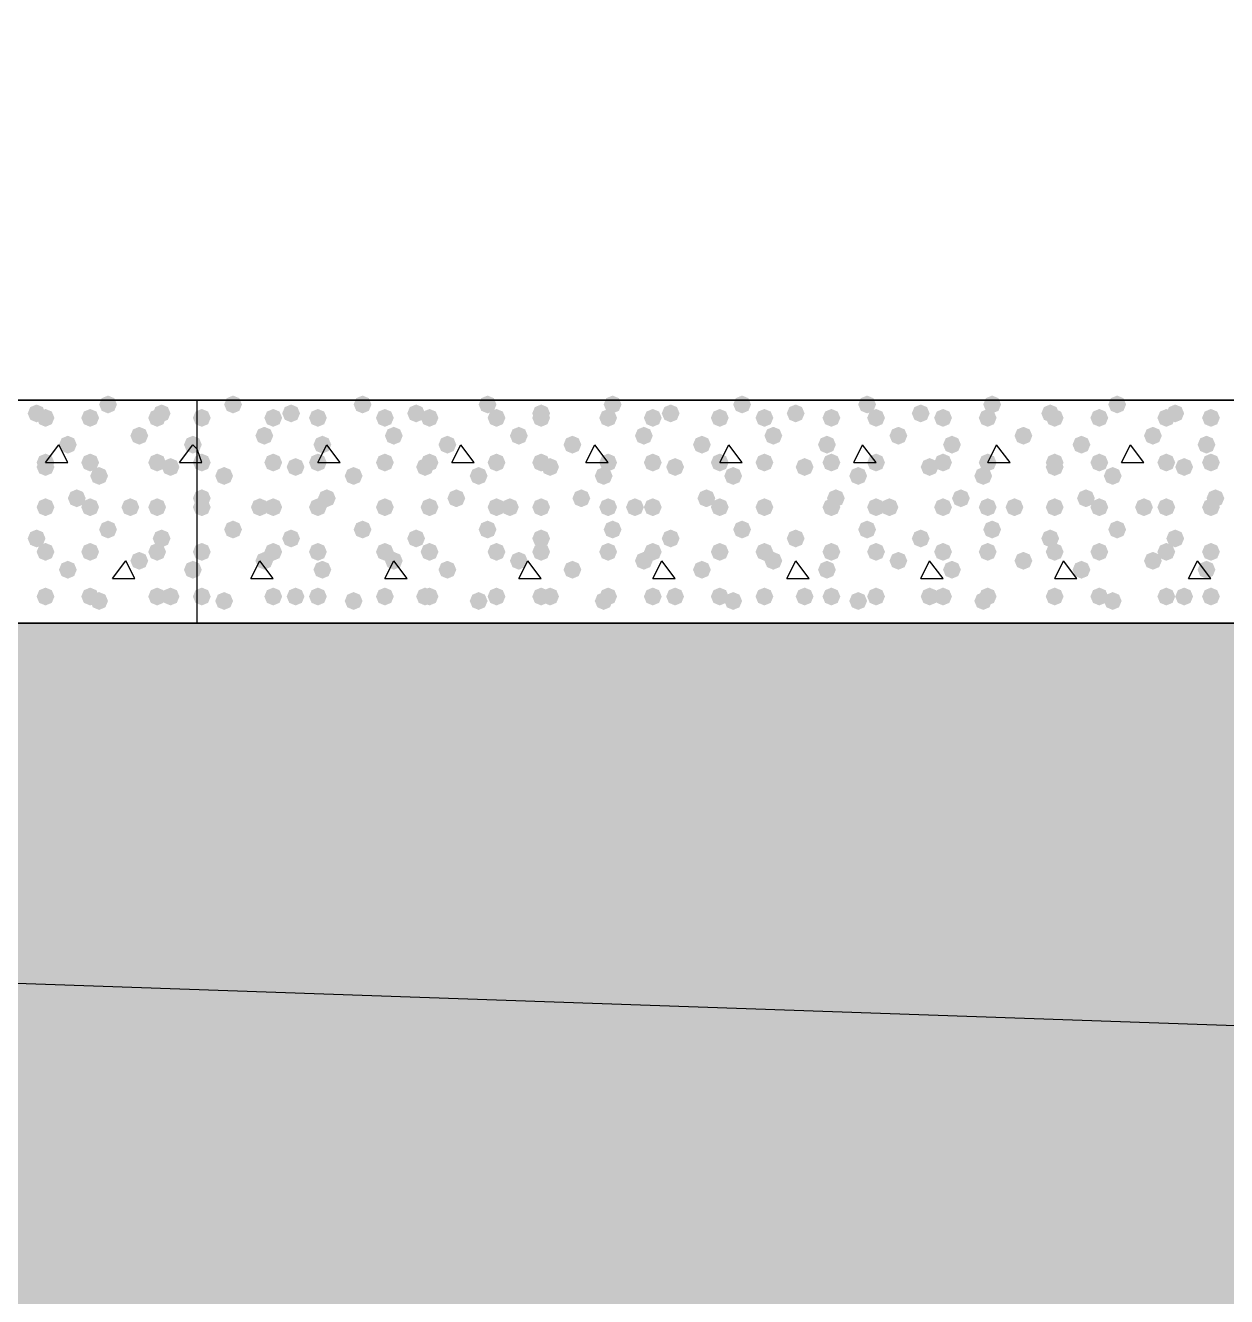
# Model space of a CAD drawing. Header units: millimetres. Extents: x 0 to 420, y 0 to 297.
# Drawn here: x 131.72 to 143.11, y 155.88 to 167.93 of the extents above; entities that cross this region are included whole.
import ezdxf

# ---------------------------------------------------------------- set-up
doc = ezdxf.new("R2010")
doc.units = ezdxf.units.MM
doc.layers.get('0').update_dxf_attribs({"linetype": 'CONTINUOUS'})

msp = doc.modelspace()

# ---------------------------------------------------------------- hatches: boundary and pattern name
at = {"true_color": 0x000007}
for points in [[(132.588, 164.338), (132.563129, 164.278204), (132.503333, 164.253333), (132.443537, 164.278204), (132.418667, 164.338), (132.443537, 164.397796), (132.503333, 164.422667), (132.563129, 164.397796)], [(131.910667, 164.253333), (131.885796, 164.193537), (131.826, 164.168667), (131.766204, 164.193537), (131.741333, 164.253333), (131.766204, 164.313129), (131.826, 164.338), (131.885796, 164.313129)], [(131.995333, 164.211), (131.970463, 164.151204), (131.910667, 164.126333), (131.850871, 164.151204), (131.826, 164.211), (131.850871, 164.270796), (131.910667, 164.295667), (131.970462, 164.270796)], [(132.418667, 164.211), (132.393796, 164.151204), (132.334, 164.126333), (132.274204, 164.151204), (132.249333, 164.211), (132.274204, 164.270796), (132.334, 164.295667), (132.393796, 164.270796)], [(133.053667, 164.211), (133.028796, 164.151204), (132.969, 164.126333), (132.909204, 164.151204), (132.884333, 164.211), (132.909204, 164.270796), (132.969, 164.295667), (133.028796, 164.270796)], [(133.096, 164.253333), (133.071129, 164.193537), (133.011333, 164.168667), (132.951538, 164.193537), (132.926667, 164.253333), (132.951537, 164.313129), (133.011333, 164.338), (133.071129, 164.313129)], [(132.884333, 164.041667), (132.859463, 163.981871), (132.799667, 163.957), (132.739871, 163.981871), (132.715, 164.041667), (132.739871, 164.101462), (132.799667, 164.126333), (132.859462, 164.101463)], [(132.207, 163.957), (132.182129, 163.897204), (132.122333, 163.872333), (132.062538, 163.897204), (132.037667, 163.957), (132.062537, 164.016796), (132.122333, 164.041667), (132.182129, 164.016796)], [(133.392333, 163.957), (133.367462, 163.897204), (133.307667, 163.872333), (133.247871, 163.897204), (133.223, 163.957), (133.247871, 164.016796), (133.307667, 164.041667), (133.367462, 164.016796)], [(131.995333, 163.787667), (131.970463, 163.727871), (131.910667, 163.703), (131.850871, 163.727871), (131.826, 163.787667), (131.850871, 163.847462), (131.910667, 163.872333), (131.970462, 163.847463)], [(132.418667, 163.787667), (132.393796, 163.727871), (132.334, 163.703), (132.274204, 163.727871), (132.249333, 163.787667), (132.274204, 163.847462), (132.334, 163.872333), (132.393796, 163.847463)], [(133.053667, 163.787667), (133.028796, 163.727871), (132.969, 163.703), (132.909204, 163.727871), (132.884333, 163.787667), (132.909204, 163.847462), (132.969, 163.872333), (133.028796, 163.847463)], [(131.995333, 163.745333), (131.970463, 163.685537), (131.910667, 163.660667), (131.850871, 163.685537), (131.826, 163.745333), (131.850871, 163.805129), (131.910667, 163.83), (131.970462, 163.805129)], [(133.180667, 163.745333), (133.155796, 163.685537), (133.096, 163.660667), (133.036204, 163.685537), (133.011333, 163.745333), (133.036204, 163.805129), (133.096, 163.83), (133.155796, 163.805129)], [(132.503333, 163.660667), (132.478463, 163.600871), (132.418667, 163.576), (132.358871, 163.600871), (132.334, 163.660667), (132.358871, 163.720462), (132.418667, 163.745333), (132.478462, 163.720463)], [(132.291667, 163.449), (132.266796, 163.389204), (132.207, 163.364333), (132.147204, 163.389204), (132.122333, 163.449), (132.147204, 163.508796), (132.207, 163.533667), (132.266796, 163.508796)], [(131.995333, 163.364333), (131.970463, 163.304537), (131.910667, 163.279667), (131.850871, 163.304537), (131.826, 163.364333), (131.850871, 163.424129), (131.910667, 163.449), (131.970462, 163.424129)], [(132.418667, 163.364333), (132.393796, 163.304537), (132.334, 163.279667), (132.274204, 163.304537), (132.249333, 163.364333), (132.274204, 163.424129), (132.334, 163.449), (132.393796, 163.424129)], [(132.799667, 163.364333), (132.774796, 163.304537), (132.715, 163.279667), (132.655204, 163.304537), (132.630333, 163.364333), (132.655204, 163.424129), (132.715, 163.449), (132.774796, 163.424129)], [(133.053667, 163.364333), (133.028796, 163.304537), (132.969, 163.279667), (132.909204, 163.304537), (132.884333, 163.364333), (132.909204, 163.424129), (132.969, 163.449), (133.028796, 163.424129)], [(131.910667, 163.068), (131.885796, 163.008204), (131.826, 162.983333), (131.766204, 163.008204), (131.741333, 163.068), (131.766204, 163.127796), (131.826, 163.152667), (131.885796, 163.127796)], [(132.588, 163.152667), (132.563129, 163.092871), (132.503333, 163.068), (132.443537, 163.092871), (132.418667, 163.152667), (132.443537, 163.212462), (132.503333, 163.237333), (132.563129, 163.212463)], [(133.096, 163.068), (133.071129, 163.008204), (133.011333, 162.983333), (132.951538, 163.008204), (132.926667, 163.068), (132.951537, 163.127796), (133.011333, 163.152667), (133.071129, 163.127796)], [(131.995333, 162.941), (131.970463, 162.881204), (131.910667, 162.856333), (131.850871, 162.881204), (131.826, 162.941), (131.850871, 163.000796), (131.910667, 163.025667), (131.970462, 163.000796)], [(132.418667, 162.941), (132.393796, 162.881204), (132.334, 162.856333), (132.274204, 162.881204), (132.249333, 162.941), (132.274204, 163.000796), (132.334, 163.025667), (132.393796, 163.000796)], [(133.053667, 162.941), (133.028796, 162.881204), (132.969, 162.856333), (132.909204, 162.881204), (132.884333, 162.941), (132.909204, 163.000796), (132.969, 163.025667), (133.028796, 163.000796)], [(132.884333, 162.856333), (132.859463, 162.796537), (132.799667, 162.771667), (132.739871, 162.796537), (132.715, 162.856333), (132.739871, 162.916129), (132.799667, 162.941), (132.859462, 162.916129)], [(132.207, 162.771667), (132.182129, 162.711871), (132.122333, 162.687), (132.062538, 162.711871), (132.037667, 162.771667), (132.062537, 162.831462), (132.122333, 162.856333), (132.182129, 162.831463)], [(133.392333, 162.771667), (133.367462, 162.711871), (133.307667, 162.687), (133.247871, 162.711871), (133.223, 162.771667), (133.247871, 162.831462), (133.307667, 162.856333), (133.367462, 162.831463)], [(131.995333, 162.517667), (131.970463, 162.457871), (131.910667, 162.433), (131.850871, 162.457871), (131.826, 162.517667), (131.850871, 162.577462), (131.910667, 162.602333), (131.970462, 162.577463)], [(131.995333, 162.517667), (131.970463, 162.457871), (131.910667, 162.433), (131.850871, 162.457871), (131.826, 162.517667), (131.850871, 162.577462), (131.910667, 162.602333), (131.970462, 162.577463)], [(132.418667, 162.517667), (132.393796, 162.457871), (132.334, 162.433), (132.274204, 162.457871), (132.249333, 162.517667), (132.274204, 162.577462), (132.334, 162.602333), (132.393796, 162.577463)], [(132.503333, 162.475333), (132.478463, 162.415537), (132.418667, 162.390667), (132.358871, 162.415537), (132.334, 162.475333), (132.358871, 162.535129), (132.418667, 162.56), (132.478462, 162.535129)], [(133.053667, 162.517667), (133.028796, 162.457871), (132.969, 162.433), (132.909204, 162.457871), (132.884333, 162.517667), (132.909204, 162.577462), (132.969, 162.602333), (133.028796, 162.577463)], [(133.180667, 162.517667), (133.155796, 162.457871), (133.096, 162.433), (133.036204, 162.457871), (133.011333, 162.517667), (133.036204, 162.577462), (133.096, 162.602333), (133.155796, 162.577463)]]:
    msp.add_hatch(color=0, dxfattribs=at).paths.add_polyline_path(points, flags=0)
at = {"true_color": 0x000008}
for points in [[(133.773333, 164.338), (133.748463, 164.278204), (133.688667, 164.253333), (133.628871, 164.278204), (133.604, 164.338), (133.628871, 164.397796), (133.688667, 164.422667), (133.748462, 164.397796)], [(135.001, 164.338), (134.976129, 164.278204), (134.916333, 164.253333), (134.856538, 164.278204), (134.831667, 164.338), (134.856537, 164.397796), (134.916333, 164.422667), (134.976129, 164.397796)], [(136.186333, 164.338), (136.161463, 164.278204), (136.101667, 164.253333), (136.041871, 164.278204), (136.017, 164.338), (136.041871, 164.397796), (136.101667, 164.422667), (136.161462, 164.397796)], [(137.371667, 164.338), (137.346796, 164.278204), (137.287, 164.253333), (137.227204, 164.278204), (137.202333, 164.338), (137.227204, 164.397796), (137.287, 164.422667), (137.346796, 164.397796)], [(138.599333, 164.338), (138.574463, 164.278204), (138.514667, 164.253333), (138.454871, 164.278204), (138.43, 164.338), (138.454871, 164.397796), (138.514667, 164.422667), (138.574462, 164.397796)], [(139.784667, 164.338), (139.759796, 164.278204), (139.7, 164.253333), (139.640204, 164.278204), (139.615333, 164.338), (139.640204, 164.397796), (139.7, 164.422667), (139.759796, 164.397796)], [(140.97, 164.338), (140.945129, 164.278204), (140.885333, 164.253333), (140.825538, 164.278204), (140.800667, 164.338), (140.825537, 164.397796), (140.885333, 164.422667), (140.945129, 164.397796)], [(142.155333, 164.338), (142.130463, 164.278204), (142.070667, 164.253333), (142.010871, 164.278204), (141.986, 164.338), (142.010871, 164.397796), (142.070667, 164.422667), (142.130462, 164.397796)], [(133.477, 164.211), (133.452129, 164.151204), (133.392333, 164.126333), (133.332538, 164.151204), (133.307667, 164.211), (133.332537, 164.270796), (133.392333, 164.295667), (133.452129, 164.270796)], [(134.154333, 164.211), (134.129463, 164.151204), (134.069667, 164.126333), (134.009871, 164.151204), (133.985, 164.211), (134.009871, 164.270796), (134.069667, 164.295667), (134.129462, 164.270796)], [(134.323667, 164.253333), (134.298796, 164.193537), (134.239, 164.168667), (134.179204, 164.193537), (134.154333, 164.253333), (134.179204, 164.313129), (134.239, 164.338), (134.298796, 164.313129)], [(134.577667, 164.211), (134.552796, 164.151204), (134.493, 164.126333), (134.433204, 164.151204), (134.408333, 164.211), (134.433204, 164.270796), (134.493, 164.295667), (134.552796, 164.270796)], [(135.212667, 164.211), (135.187796, 164.151204), (135.128, 164.126333), (135.068204, 164.151204), (135.043333, 164.211), (135.068204, 164.270796), (135.128, 164.295667), (135.187796, 164.270796)], [(135.509, 164.253333), (135.484129, 164.193537), (135.424333, 164.168667), (135.364537, 164.193537), (135.339667, 164.253333), (135.364537, 164.313129), (135.424333, 164.338), (135.484129, 164.313129)], [(135.636, 164.211), (135.611129, 164.151204), (135.551333, 164.126333), (135.491537, 164.151204), (135.466667, 164.211), (135.491537, 164.270796), (135.551333, 164.295667), (135.611129, 164.270796)], [(136.271, 164.211), (136.246129, 164.151204), (136.186333, 164.126333), (136.126538, 164.151204), (136.101667, 164.211), (136.126537, 164.270796), (136.186333, 164.295667), (136.246129, 164.270796)], [(136.694333, 164.253333), (136.669463, 164.193537), (136.609667, 164.168667), (136.549871, 164.193537), (136.525, 164.253333), (136.549871, 164.313129), (136.609667, 164.338), (136.669462, 164.313129)], [(136.694333, 164.211), (136.669463, 164.151204), (136.609667, 164.126333), (136.549871, 164.151204), (136.525, 164.211), (136.549871, 164.270796), (136.609667, 164.295667), (136.669462, 164.270796)], [(137.329333, 164.211), (137.304463, 164.151204), (137.244667, 164.126333), (137.184871, 164.151204), (137.16, 164.211), (137.184871, 164.270796), (137.244667, 164.295667), (137.304462, 164.270796)], [(137.752667, 164.211), (137.727796, 164.151204), (137.668, 164.126333), (137.608204, 164.151204), (137.583333, 164.211), (137.608204, 164.270796), (137.668, 164.295667), (137.727796, 164.270796)], [(137.922, 164.253333), (137.897129, 164.193537), (137.837333, 164.168667), (137.777538, 164.193537), (137.752667, 164.253333), (137.777537, 164.313129), (137.837333, 164.338), (137.897129, 164.313129)], [(138.387667, 164.211), (138.362796, 164.151204), (138.303, 164.126333), (138.243204, 164.151204), (138.218333, 164.211), (138.243204, 164.270796), (138.303, 164.295667), (138.362796, 164.270796)], [(138.811, 164.211), (138.786129, 164.151204), (138.726333, 164.126333), (138.666538, 164.151204), (138.641667, 164.211), (138.666537, 164.270796), (138.726333, 164.295667), (138.786129, 164.270796)], [(139.107333, 164.253333), (139.082462, 164.193537), (139.022667, 164.168667), (138.962871, 164.193537), (138.938, 164.253333), (138.962871, 164.313129), (139.022667, 164.338), (139.082462, 164.313129)], [(139.446, 164.211), (139.421129, 164.151204), (139.361333, 164.126333), (139.301537, 164.151204), (139.276667, 164.211), (139.301537, 164.270796), (139.361333, 164.295667), (139.421129, 164.270796)], [(139.869333, 164.211), (139.844463, 164.151204), (139.784667, 164.126333), (139.724871, 164.151204), (139.7, 164.211), (139.724871, 164.270796), (139.784667, 164.295667), (139.844462, 164.270796)], [(140.292667, 164.253333), (140.267796, 164.193537), (140.208, 164.168667), (140.148204, 164.193537), (140.123333, 164.253333), (140.148204, 164.313129), (140.208, 164.338), (140.267796, 164.313129)], [(140.504333, 164.211), (140.479463, 164.151204), (140.419667, 164.126333), (140.359871, 164.151204), (140.335, 164.211), (140.359871, 164.270796), (140.419667, 164.295667), (140.479462, 164.270796)], [(140.927667, 164.211), (140.902796, 164.151204), (140.843, 164.126333), (140.783204, 164.151204), (140.758333, 164.211), (140.783204, 164.270796), (140.843, 164.295667), (140.902796, 164.270796)], [(141.520333, 164.253333), (141.495463, 164.193537), (141.435667, 164.168667), (141.375871, 164.193537), (141.351, 164.253333), (141.375871, 164.313129), (141.435667, 164.338), (141.495462, 164.313129)], [(141.562667, 164.211), (141.537796, 164.151204), (141.478, 164.126333), (141.418204, 164.151204), (141.393333, 164.211), (141.418204, 164.270796), (141.478, 164.295667), (141.537796, 164.270796)], [(141.986, 164.211), (141.961129, 164.151204), (141.901333, 164.126333), (141.841538, 164.151204), (141.816667, 164.211), (141.841537, 164.270796), (141.901333, 164.295667), (141.961129, 164.270796)], [(142.621, 164.211), (142.596129, 164.151204), (142.536333, 164.126333), (142.476538, 164.151204), (142.451667, 164.211), (142.476537, 164.270796), (142.536333, 164.295667), (142.596129, 164.270796)], [(142.705667, 164.253333), (142.680796, 164.193537), (142.621, 164.168667), (142.561204, 164.193537), (142.536333, 164.253333), (142.561204, 164.313129), (142.621, 164.338), (142.680796, 164.313129)], [(143.044333, 164.211), (143.019463, 164.151204), (142.959667, 164.126333), (142.899871, 164.151204), (142.875, 164.211), (142.899871, 164.270796), (142.959667, 164.295667), (143.019462, 164.270796)], [(134.069667, 164.041667), (134.044796, 163.981871), (133.985, 163.957), (133.925204, 163.981871), (133.900333, 164.041667), (133.925204, 164.101462), (133.985, 164.126333), (134.044796, 164.101463)], [(135.297333, 164.041667), (135.272463, 163.981871), (135.212667, 163.957), (135.152871, 163.981871), (135.128, 164.041667), (135.152871, 164.101462), (135.212667, 164.126333), (135.272462, 164.101463)], [(136.482667, 164.041667), (136.457796, 163.981871), (136.398, 163.957), (136.338204, 163.981871), (136.313333, 164.041667), (136.338204, 164.101462), (136.398, 164.126333), (136.457796, 164.101463)], [(137.668, 164.041667), (137.643129, 163.981871), (137.583333, 163.957), (137.523537, 163.981871), (137.498667, 164.041667), (137.523537, 164.101462), (137.583333, 164.126333), (137.643129, 164.101463)], [(138.895667, 164.041667), (138.870796, 163.981871), (138.811, 163.957), (138.751204, 163.981871), (138.726333, 164.041667), (138.751204, 164.101462), (138.811, 164.126333), (138.870796, 164.101463)], [(140.081, 164.041667), (140.056129, 163.981871), (139.996333, 163.957), (139.936538, 163.981871), (139.911667, 164.041667), (139.936537, 164.101462), (139.996333, 164.126333), (140.056129, 164.101463)], [(141.266333, 164.041667), (141.241463, 163.981871), (141.181667, 163.957), (141.121871, 163.981871), (141.097, 164.041667), (141.121871, 164.101462), (141.181667, 164.126333), (141.241462, 164.101463)], [(142.494, 164.041667), (142.469129, 163.981871), (142.409333, 163.957), (142.349538, 163.981871), (142.324667, 164.041667), (142.349537, 164.101462), (142.409333, 164.126333), (142.469129, 164.101463)], [(134.62, 163.957), (134.595129, 163.897204), (134.535333, 163.872333), (134.475538, 163.897204), (134.450667, 163.957), (134.475537, 164.016796), (134.535333, 164.041667), (134.595129, 164.016796)], [(135.805333, 163.957), (135.780463, 163.897204), (135.720667, 163.872333), (135.660871, 163.897204), (135.636, 163.957), (135.660871, 164.016796), (135.720667, 164.041667), (135.780462, 164.016796)], [(136.990667, 163.957), (136.965796, 163.897204), (136.906, 163.872333), (136.846204, 163.897204), (136.821333, 163.957), (136.846204, 164.016796), (136.906, 164.041667), (136.965796, 164.016796)], [(138.218333, 163.957), (138.193463, 163.897204), (138.133667, 163.872333), (138.073871, 163.897204), (138.049, 163.957), (138.073871, 164.016796), (138.133667, 164.041667), (138.193462, 164.016796)], [(139.403667, 163.957), (139.378796, 163.897204), (139.319, 163.872333), (139.259204, 163.897204), (139.234333, 163.957), (139.259204, 164.016796), (139.319, 164.041667), (139.378796, 164.016796)], [(140.589, 163.957), (140.564129, 163.897204), (140.504333, 163.872333), (140.444538, 163.897204), (140.419667, 163.957), (140.444537, 164.016796), (140.504333, 164.041667), (140.564129, 164.016796)], [(141.816667, 163.957), (141.791796, 163.897204), (141.732, 163.872333), (141.672204, 163.897204), (141.647333, 163.957), (141.672204, 164.016796), (141.732, 164.041667), (141.791796, 164.016796)], [(143.002, 163.957), (142.977129, 163.897204), (142.917333, 163.872333), (142.857538, 163.897204), (142.832667, 163.957), (142.857537, 164.016796), (142.917333, 164.041667), (142.977129, 164.016796)], [(133.477, 163.787667), (133.452129, 163.727871), (133.392333, 163.703), (133.332538, 163.727871), (133.307667, 163.787667), (133.332537, 163.847462), (133.392333, 163.872333), (133.452129, 163.847463)], [(134.154333, 163.787667), (134.129463, 163.727871), (134.069667, 163.703), (134.009871, 163.727871), (133.985, 163.787667), (134.009871, 163.847462), (134.069667, 163.872333), (134.129462, 163.847463)], [(134.577667, 163.787667), (134.552796, 163.727871), (134.493, 163.703), (134.433204, 163.727871), (134.408333, 163.787667), (134.433204, 163.847462), (134.493, 163.872333), (134.552796, 163.847463)], [(135.212667, 163.787667), (135.187796, 163.727871), (135.128, 163.703), (135.068204, 163.727871), (135.043333, 163.787667), (135.068204, 163.847462), (135.128, 163.872333), (135.187796, 163.847463)], [(135.636, 163.787667), (135.611129, 163.727871), (135.551333, 163.703), (135.491537, 163.727871), (135.466667, 163.787667), (135.491537, 163.847462), (135.551333, 163.872333), (135.611129, 163.847463)], [(136.271, 163.787667), (136.246129, 163.727871), (136.186333, 163.703), (136.126538, 163.727871), (136.101667, 163.787667), (136.126537, 163.847462), (136.186333, 163.872333), (136.246129, 163.847463)], [(136.694333, 163.787667), (136.669463, 163.727871), (136.609667, 163.703), (136.549871, 163.727871), (136.525, 163.787667), (136.549871, 163.847462), (136.609667, 163.872333), (136.669462, 163.847463)], [(137.329333, 163.787667), (137.304463, 163.727871), (137.244667, 163.703), (137.184871, 163.727871), (137.16, 163.787667), (137.184871, 163.847462), (137.244667, 163.872333), (137.304462, 163.847463)], [(137.752667, 163.787667), (137.727796, 163.727871), (137.668, 163.703), (137.608204, 163.727871), (137.583333, 163.787667), (137.608204, 163.847462), (137.668, 163.872333), (137.727796, 163.847463)], [(138.387667, 163.787667), (138.362796, 163.727871), (138.303, 163.703), (138.243204, 163.727871), (138.218333, 163.787667), (138.243204, 163.847462), (138.303, 163.872333), (138.362796, 163.847463)], [(138.811, 163.787667), (138.786129, 163.727871), (138.726333, 163.703), (138.666538, 163.727871), (138.641667, 163.787667), (138.666537, 163.847462), (138.726333, 163.872333), (138.786129, 163.847463)], [(139.446, 163.787667), (139.421129, 163.727871), (139.361333, 163.703), (139.301537, 163.727871), (139.276667, 163.787667), (139.301537, 163.847462), (139.361333, 163.872333), (139.421129, 163.847463)], [(139.869333, 163.787667), (139.844463, 163.727871), (139.784667, 163.703), (139.724871, 163.727871), (139.7, 163.787667), (139.724871, 163.847462), (139.784667, 163.872333), (139.844462, 163.847463)], [(140.504333, 163.787667), (140.479463, 163.727871), (140.419667, 163.703), (140.359871, 163.727871), (140.335, 163.787667), (140.359871, 163.847462), (140.419667, 163.872333), (140.479462, 163.847463)], [(140.927667, 163.787667), (140.902796, 163.727871), (140.843, 163.703), (140.783204, 163.727871), (140.758333, 163.787667), (140.783204, 163.847462), (140.843, 163.872333), (140.902796, 163.847463)], [(141.562667, 163.787667), (141.537796, 163.727871), (141.478, 163.703), (141.418204, 163.727871), (141.393333, 163.787667), (141.418204, 163.847462), (141.478, 163.872333), (141.537796, 163.847463)], [(141.986, 163.787667), (141.961129, 163.727871), (141.901333, 163.703), (141.841538, 163.727871), (141.816667, 163.787667), (141.841537, 163.847462), (141.901333, 163.872333), (141.961129, 163.847463)], [(142.621, 163.787667), (142.596129, 163.727871), (142.536333, 163.703), (142.476538, 163.727871), (142.451667, 163.787667), (142.476537, 163.847462), (142.536333, 163.872333), (142.596129, 163.847463)], [(143.044333, 163.787667), (143.019463, 163.727871), (142.959667, 163.703), (142.899871, 163.727871), (142.875, 163.787667), (142.899871, 163.847462), (142.959667, 163.872333), (143.019462, 163.847463)], [(134.366, 163.745333), (134.341129, 163.685537), (134.281333, 163.660667), (134.221538, 163.685537), (134.196667, 163.745333), (134.221537, 163.805129), (134.281333, 163.83), (134.341129, 163.805129)], [(135.593667, 163.745333), (135.568796, 163.685537), (135.509, 163.660667), (135.449204, 163.685537), (135.424333, 163.745333), (135.449204, 163.805129), (135.509, 163.83), (135.568796, 163.805129)], [(136.779, 163.745333), (136.754129, 163.685537), (136.694333, 163.660667), (136.634537, 163.685537), (136.609667, 163.745333), (136.634537, 163.805129), (136.694333, 163.83), (136.754129, 163.805129)], [(137.964333, 163.745333), (137.939463, 163.685537), (137.879667, 163.660667), (137.819871, 163.685537), (137.795, 163.745333), (137.819871, 163.805129), (137.879667, 163.83), (137.939462, 163.805129)], [(139.192, 163.745333), (139.167129, 163.685537), (139.107333, 163.660667), (139.047538, 163.685537), (139.022667, 163.745333), (139.047537, 163.805129), (139.107333, 163.83), (139.167129, 163.805129)], [(140.377333, 163.745333), (140.352463, 163.685537), (140.292667, 163.660667), (140.232871, 163.685537), (140.208, 163.745333), (140.232871, 163.805129), (140.292667, 163.83), (140.352462, 163.805129)], [(141.562667, 163.745333), (141.537796, 163.685537), (141.478, 163.660667), (141.418204, 163.685537), (141.393333, 163.745333), (141.418204, 163.805129), (141.478, 163.83), (141.537796, 163.805129)], [(142.790333, 163.745333), (142.765463, 163.685537), (142.705667, 163.660667), (142.645871, 163.685537), (142.621, 163.745333), (142.645871, 163.805129), (142.705667, 163.83), (142.765462, 163.805129)], [(133.688667, 163.660667), (133.663796, 163.600871), (133.604, 163.576), (133.544204, 163.600871), (133.519333, 163.660667), (133.544204, 163.720462), (133.604, 163.745333), (133.663796, 163.720463)], [(134.916333, 163.660667), (134.891462, 163.600871), (134.831667, 163.576), (134.771871, 163.600871), (134.747, 163.660667), (134.771871, 163.720462), (134.831667, 163.745333), (134.891462, 163.720463)], [(136.101667, 163.660667), (136.076796, 163.600871), (136.017, 163.576), (135.957204, 163.600871), (135.932333, 163.660667), (135.957204, 163.720462), (136.017, 163.745333), (136.076796, 163.720463)], [(137.287, 163.660667), (137.262129, 163.600871), (137.202333, 163.576), (137.142538, 163.600871), (137.117667, 163.660667), (137.142537, 163.720462), (137.202333, 163.745333), (137.262129, 163.720463)], [(138.514667, 163.660667), (138.489796, 163.600871), (138.43, 163.576), (138.370204, 163.600871), (138.345333, 163.660667), (138.370204, 163.720462), (138.43, 163.745333), (138.489796, 163.720463)], [(139.7, 163.660667), (139.675129, 163.600871), (139.615333, 163.576), (139.555538, 163.600871), (139.530667, 163.660667), (139.555537, 163.720462), (139.615333, 163.745333), (139.675129, 163.720463)], [(140.885333, 163.660667), (140.860463, 163.600871), (140.800667, 163.576), (140.740871, 163.600871), (140.716, 163.660667), (140.740871, 163.720462), (140.800667, 163.745333), (140.860462, 163.720463)], [(142.113, 163.660667), (142.088129, 163.600871), (142.028333, 163.576), (141.968538, 163.600871), (141.943667, 163.660667), (141.968537, 163.720462), (142.028333, 163.745333), (142.088129, 163.720463)], [(133.477, 163.449), (133.452129, 163.389204), (133.392333, 163.364333), (133.332538, 163.389204), (133.307667, 163.449), (133.332537, 163.508796), (133.392333, 163.533667), (133.452129, 163.508796)], [(134.662333, 163.449), (134.637463, 163.389204), (134.577667, 163.364333), (134.517871, 163.389204), (134.493, 163.449), (134.517871, 163.508796), (134.577667, 163.533667), (134.637462, 163.508796)], [(135.89, 163.449), (135.865129, 163.389204), (135.805333, 163.364333), (135.745538, 163.389204), (135.720667, 163.449), (135.745537, 163.508796), (135.805333, 163.533667), (135.865129, 163.508796)], [(137.075333, 163.449), (137.050463, 163.389204), (136.990667, 163.364333), (136.930871, 163.389204), (136.906, 163.449), (136.930871, 163.508796), (136.990667, 163.533667), (137.050462, 163.508796)], [(138.260667, 163.449), (138.235796, 163.389204), (138.176, 163.364333), (138.116204, 163.389204), (138.091333, 163.449), (138.116204, 163.508796), (138.176, 163.533667), (138.235796, 163.508796)], [(139.488333, 163.449), (139.463463, 163.389204), (139.403667, 163.364333), (139.343871, 163.389204), (139.319, 163.449), (139.343871, 163.508796), (139.403667, 163.533667), (139.463462, 163.508796)], [(140.673667, 163.449), (140.648796, 163.389204), (140.589, 163.364333), (140.529204, 163.389204), (140.504333, 163.449), (140.529204, 163.508796), (140.589, 163.533667), (140.648796, 163.508796)], [(141.859, 163.449), (141.834129, 163.389204), (141.774333, 163.364333), (141.714538, 163.389204), (141.689667, 163.449), (141.714537, 163.508796), (141.774333, 163.533667), (141.834129, 163.508796)], [(143.086667, 163.449), (143.061796, 163.389204), (143.002, 163.364333), (142.942204, 163.389204), (142.917333, 163.449), (142.942204, 163.508796), (143.002, 163.533667), (143.061796, 163.508796)], [(133.477, 163.364333), (133.452129, 163.304537), (133.392333, 163.279667), (133.332538, 163.304537), (133.307667, 163.364333), (133.332537, 163.424129), (133.392333, 163.449), (133.452129, 163.424129)], [(134.027333, 163.364333), (134.002463, 163.304537), (133.942667, 163.279667), (133.882871, 163.304537), (133.858, 163.364333), (133.882871, 163.424129), (133.942667, 163.449), (134.002462, 163.424129)], [(134.154333, 163.364333), (134.129463, 163.304537), (134.069667, 163.279667), (134.009871, 163.304537), (133.985, 163.364333), (134.009871, 163.424129), (134.069667, 163.449), (134.129462, 163.424129)], [(134.577667, 163.364333), (134.552796, 163.304537), (134.493, 163.279667), (134.433204, 163.304537), (134.408333, 163.364333), (134.433204, 163.424129), (134.493, 163.449), (134.552796, 163.424129)], [(135.212667, 163.364333), (135.187796, 163.304537), (135.128, 163.279667), (135.068204, 163.304537), (135.043333, 163.364333), (135.068204, 163.424129), (135.128, 163.449), (135.187796, 163.424129)], [(135.212667, 163.364333), (135.187796, 163.304537), (135.128, 163.279667), (135.068204, 163.304537), (135.043333, 163.364333), (135.068204, 163.424129), (135.128, 163.449), (135.187796, 163.424129)], [(135.636, 163.364333), (135.611129, 163.304537), (135.551333, 163.279667), (135.491537, 163.304537), (135.466667, 163.364333), (135.491537, 163.424129), (135.551333, 163.449), (135.611129, 163.424129)], [(136.271, 163.364333), (136.246129, 163.304537), (136.186333, 163.279667), (136.126538, 163.304537), (136.101667, 163.364333), (136.126537, 163.424129), (136.186333, 163.449), (136.246129, 163.424129)], [(136.398, 163.364333), (136.373129, 163.304537), (136.313333, 163.279667), (136.253537, 163.304537), (136.228667, 163.364333), (136.253537, 163.424129), (136.313333, 163.449), (136.373129, 163.424129)], [(136.694333, 163.364333), (136.669463, 163.304537), (136.609667, 163.279667), (136.549871, 163.304537), (136.525, 163.364333), (136.549871, 163.424129), (136.609667, 163.449), (136.669462, 163.424129)], [(137.329333, 163.364333), (137.304463, 163.304537), (137.244667, 163.279667), (137.184871, 163.304537), (137.16, 163.364333), (137.184871, 163.424129), (137.244667, 163.449), (137.304462, 163.424129)], [(137.583333, 163.364333), (137.558463, 163.304537), (137.498667, 163.279667), (137.438871, 163.304537), (137.414, 163.364333), (137.438871, 163.424129), (137.498667, 163.449), (137.558462, 163.424129)], [(137.752667, 163.364333), (137.727796, 163.304537), (137.668, 163.279667), (137.608204, 163.304537), (137.583333, 163.364333), (137.608204, 163.424129), (137.668, 163.449), (137.727796, 163.424129)], [(138.387667, 163.364333), (138.362796, 163.304537), (138.303, 163.279667), (138.243204, 163.304537), (138.218333, 163.364333), (138.243204, 163.424129), (138.303, 163.449), (138.362796, 163.424129)], [(138.811, 163.364333), (138.786129, 163.304537), (138.726333, 163.279667), (138.666538, 163.304537), (138.641667, 163.364333), (138.666537, 163.424129), (138.726333, 163.449), (138.786129, 163.424129)], [(138.811, 163.364333), (138.786129, 163.304537), (138.726333, 163.279667), (138.666538, 163.304537), (138.641667, 163.364333), (138.666537, 163.424129), (138.726333, 163.449), (138.786129, 163.424129)], [(139.446, 163.364333), (139.421129, 163.304537), (139.361333, 163.279667), (139.301537, 163.304537), (139.276667, 163.364333), (139.301537, 163.424129), (139.361333, 163.449), (139.421129, 163.424129)], [(139.869333, 163.364333), (139.844463, 163.304537), (139.784667, 163.279667), (139.724871, 163.304537), (139.7, 163.364333), (139.724871, 163.424129), (139.784667, 163.449), (139.844462, 163.424129)], [(139.996333, 163.364333), (139.971463, 163.304537), (139.911667, 163.279667), (139.851871, 163.304537), (139.827, 163.364333), (139.851871, 163.424129), (139.911667, 163.449), (139.971462, 163.424129)], [(140.504333, 163.364333), (140.479463, 163.304537), (140.419667, 163.279667), (140.359871, 163.304537), (140.335, 163.364333), (140.359871, 163.424129), (140.419667, 163.449), (140.479462, 163.424129)], [(140.927667, 163.364333), (140.902796, 163.304537), (140.843, 163.279667), (140.783204, 163.304537), (140.758333, 163.364333), (140.783204, 163.424129), (140.843, 163.449), (140.902796, 163.424129)], [(141.181667, 163.364333), (141.156796, 163.304537), (141.097, 163.279667), (141.037204, 163.304537), (141.012333, 163.364333), (141.037204, 163.424129), (141.097, 163.449), (141.156796, 163.424129)], [(141.562667, 163.364333), (141.537796, 163.304537), (141.478, 163.279667), (141.418204, 163.304537), (141.393333, 163.364333), (141.418204, 163.424129), (141.478, 163.449), (141.537796, 163.424129)], [(141.986, 163.364333), (141.961129, 163.304537), (141.901333, 163.279667), (141.841538, 163.304537), (141.816667, 163.364333), (141.841537, 163.424129), (141.901333, 163.449), (141.961129, 163.424129)], [(142.409333, 163.364333), (142.384463, 163.304537), (142.324667, 163.279667), (142.264871, 163.304537), (142.24, 163.364333), (142.264871, 163.424129), (142.324667, 163.449), (142.384462, 163.424129)], [(142.621, 163.364333), (142.596129, 163.304537), (142.536333, 163.279667), (142.476538, 163.304537), (142.451667, 163.364333), (142.476537, 163.424129), (142.536333, 163.449), (142.596129, 163.424129)], [(143.044333, 163.364333), (143.019463, 163.304537), (142.959667, 163.279667), (142.899871, 163.304537), (142.875, 163.364333), (142.899871, 163.424129), (142.959667, 163.449), (143.019462, 163.424129)], [(133.773333, 163.152667), (133.748463, 163.092871), (133.688667, 163.068), (133.628871, 163.092871), (133.604, 163.152667), (133.628871, 163.212462), (133.688667, 163.237333), (133.748462, 163.212463)], [(134.323667, 163.068), (134.298796, 163.008204), (134.239, 162.983333), (134.179204, 163.008204), (134.154333, 163.068), (134.179204, 163.127796), (134.239, 163.152667), (134.298796, 163.127796)], [(135.001, 163.152667), (134.976129, 163.092871), (134.916333, 163.068), (134.856538, 163.092871), (134.831667, 163.152667), (134.856537, 163.212462), (134.916333, 163.237333), (134.976129, 163.212463)], [(135.509, 163.068), (135.484129, 163.008204), (135.424333, 162.983333), (135.364537, 163.008204), (135.339667, 163.068), (135.364537, 163.127796), (135.424333, 163.152667), (135.484129, 163.127796)], [(136.186333, 163.152667), (136.161463, 163.092871), (136.101667, 163.068), (136.041871, 163.092871), (136.017, 163.152667), (136.041871, 163.212462), (136.101667, 163.237333), (136.161462, 163.212463)], [(136.694333, 163.068), (136.669463, 163.008204), (136.609667, 162.983333), (136.549871, 163.008204), (136.525, 163.068), (136.549871, 163.127796), (136.609667, 163.152667), (136.669462, 163.127796)], [(137.371667, 163.152667), (137.346796, 163.092871), (137.287, 163.068), (137.227204, 163.092871), (137.202333, 163.152667), (137.227204, 163.212462), (137.287, 163.237333), (137.346796, 163.212463)], [(137.922, 163.068), (137.897129, 163.008204), (137.837333, 162.983333), (137.777538, 163.008204), (137.752667, 163.068), (137.777537, 163.127796), (137.837333, 163.152667), (137.897129, 163.127796)], [(138.599333, 163.152667), (138.574463, 163.092871), (138.514667, 163.068), (138.454871, 163.092871), (138.43, 163.152667), (138.454871, 163.212462), (138.514667, 163.237333), (138.574462, 163.212463)], [(139.107333, 163.068), (139.082462, 163.008204), (139.022667, 162.983333), (138.962871, 163.008204), (138.938, 163.068), (138.962871, 163.127796), (139.022667, 163.152667), (139.082462, 163.127796)], [(139.784667, 163.152667), (139.759796, 163.092871), (139.7, 163.068), (139.640204, 163.092871), (139.615333, 163.152667), (139.640204, 163.212462), (139.7, 163.237333), (139.759796, 163.212463)], [(140.292667, 163.068), (140.267796, 163.008204), (140.208, 162.983333), (140.148204, 163.008204), (140.123333, 163.068), (140.148204, 163.127796), (140.208, 163.152667), (140.267796, 163.127796)], [(140.97, 163.152667), (140.945129, 163.092871), (140.885333, 163.068), (140.825538, 163.092871), (140.800667, 163.152667), (140.825537, 163.212462), (140.885333, 163.237333), (140.945129, 163.212463)], [(141.520333, 163.068), (141.495463, 163.008204), (141.435667, 162.983333), (141.375871, 163.008204), (141.351, 163.068), (141.375871, 163.127796), (141.435667, 163.152667), (141.495462, 163.127796)], [(142.155333, 163.152667), (142.130463, 163.092871), (142.070667, 163.068), (142.010871, 163.092871), (141.986, 163.152667), (142.010871, 163.212462), (142.070667, 163.237333), (142.130462, 163.212463)], [(142.705667, 163.068), (142.680796, 163.008204), (142.621, 162.983333), (142.561204, 163.008204), (142.536333, 163.068), (142.561204, 163.127796), (142.621, 163.152667), (142.680796, 163.127796)], [(133.477, 162.941), (133.452129, 162.881204), (133.392333, 162.856333), (133.332538, 162.881204), (133.307667, 162.941), (133.332537, 163.000796), (133.392333, 163.025667), (133.452129, 163.000796)], [(134.154333, 162.941), (134.129463, 162.881204), (134.069667, 162.856333), (134.009871, 162.881204), (133.985, 162.941), (134.009871, 163.000796), (134.069667, 163.025667), (134.129462, 163.000796)], [(134.577667, 162.941), (134.552796, 162.881204), (134.493, 162.856333), (134.433204, 162.881204), (134.408333, 162.941), (134.433204, 163.000796), (134.493, 163.025667), (134.552796, 163.000796)], [(135.212667, 162.941), (135.187796, 162.881204), (135.128, 162.856333), (135.068204, 162.881204), (135.043333, 162.941), (135.068204, 163.000796), (135.128, 163.025667), (135.187796, 163.000796)], [(135.636, 162.941), (135.611129, 162.881204), (135.551333, 162.856333), (135.491537, 162.881204), (135.466667, 162.941), (135.491537, 163.000796), (135.551333, 163.025667), (135.611129, 163.000796)], [(136.271, 162.941), (136.246129, 162.881204), (136.186333, 162.856333), (136.126538, 162.881204), (136.101667, 162.941), (136.126537, 163.000796), (136.186333, 163.025667), (136.246129, 163.000796)], [(136.694333, 162.941), (136.669463, 162.881204), (136.609667, 162.856333), (136.549871, 162.881204), (136.525, 162.941), (136.549871, 163.000796), (136.609667, 163.025667), (136.669462, 163.000796)], [(137.329333, 162.941), (137.304463, 162.881204), (137.244667, 162.856333), (137.184871, 162.881204), (137.16, 162.941), (137.184871, 163.000796), (137.244667, 163.025667), (137.304462, 163.000796)], [(137.752667, 162.941), (137.727796, 162.881204), (137.668, 162.856333), (137.608204, 162.881204), (137.583333, 162.941), (137.608204, 163.000796), (137.668, 163.025667), (137.727796, 163.000796)], [(138.387667, 162.941), (138.362796, 162.881204), (138.303, 162.856333), (138.243204, 162.881204), (138.218333, 162.941), (138.243204, 163.000796), (138.303, 163.025667), (138.362796, 163.000796)], [(138.811, 162.941), (138.786129, 162.881204), (138.726333, 162.856333), (138.666538, 162.881204), (138.641667, 162.941), (138.666537, 163.000796), (138.726333, 163.025667), (138.786129, 163.000796)], [(139.446, 162.941), (139.421129, 162.881204), (139.361333, 162.856333), (139.301537, 162.881204), (139.276667, 162.941), (139.301537, 163.000796), (139.361333, 163.025667), (139.421129, 163.000796)], [(139.869333, 162.941), (139.844463, 162.881204), (139.784667, 162.856333), (139.724871, 162.881204), (139.7, 162.941), (139.724871, 163.000796), (139.784667, 163.025667), (139.844462, 163.000796)], [(140.504333, 162.941), (140.479463, 162.881204), (140.419667, 162.856333), (140.359871, 162.881204), (140.335, 162.941), (140.359871, 163.000796), (140.419667, 163.025667), (140.479462, 163.000796)], [(140.927667, 162.941), (140.902796, 162.881204), (140.843, 162.856333), (140.783204, 162.881204), (140.758333, 162.941), (140.783204, 163.000796), (140.843, 163.025667), (140.902796, 163.000796)], [(141.562667, 162.941), (141.537796, 162.881204), (141.478, 162.856333), (141.418204, 162.881204), (141.393333, 162.941), (141.418204, 163.000796), (141.478, 163.025667), (141.537796, 163.000796)], [(141.986, 162.941), (141.961129, 162.881204), (141.901333, 162.856333), (141.841538, 162.881204), (141.816667, 162.941), (141.841537, 163.000796), (141.901333, 163.025667), (141.961129, 163.000796)], [(142.621, 162.941), (142.596129, 162.881204), (142.536333, 162.856333), (142.476538, 162.881204), (142.451667, 162.941), (142.476537, 163.000796), (142.536333, 163.025667), (142.596129, 163.000796)], [(143.044333, 162.941), (143.019463, 162.881204), (142.959667, 162.856333), (142.899871, 162.881204), (142.875, 162.941), (142.899871, 163.000796), (142.959667, 163.025667), (143.019462, 163.000796)], [(134.069667, 162.856333), (134.044796, 162.796537), (133.985, 162.771667), (133.925204, 162.796537), (133.900333, 162.856333), (133.925204, 162.916129), (133.985, 162.941), (134.044796, 162.916129)], [(135.297333, 162.856333), (135.272463, 162.796537), (135.212667, 162.771667), (135.152871, 162.796537), (135.128, 162.856333), (135.152871, 162.916129), (135.212667, 162.941), (135.272462, 162.916129)], [(136.482667, 162.856333), (136.457796, 162.796537), (136.398, 162.771667), (136.338204, 162.796537), (136.313333, 162.856333), (136.338204, 162.916129), (136.398, 162.941), (136.457796, 162.916129)], [(137.668, 162.856333), (137.643129, 162.796537), (137.583333, 162.771667), (137.523537, 162.796537), (137.498667, 162.856333), (137.523537, 162.916129), (137.583333, 162.941), (137.643129, 162.916129)], [(138.895667, 162.856333), (138.870796, 162.796537), (138.811, 162.771667), (138.751204, 162.796537), (138.726333, 162.856333), (138.751204, 162.916129), (138.811, 162.941), (138.870796, 162.916129)], [(140.081, 162.856333), (140.056129, 162.796537), (139.996333, 162.771667), (139.936538, 162.796537), (139.911667, 162.856333), (139.936537, 162.916129), (139.996333, 162.941), (140.056129, 162.916129)], [(141.266333, 162.856333), (141.241463, 162.796537), (141.181667, 162.771667), (141.121871, 162.796537), (141.097, 162.856333), (141.121871, 162.916129), (141.181667, 162.941), (141.241462, 162.916129)], [(142.494, 162.856333), (142.469129, 162.796537), (142.409333, 162.771667), (142.349538, 162.796537), (142.324667, 162.856333), (142.349537, 162.916129), (142.409333, 162.941), (142.469129, 162.916129)], [(134.62, 162.771667), (134.595129, 162.711871), (134.535333, 162.687), (134.475538, 162.711871), (134.450667, 162.771667), (134.475537, 162.831462), (134.535333, 162.856333), (134.595129, 162.831463)], [(135.805333, 162.771667), (135.780463, 162.711871), (135.720667, 162.687), (135.660871, 162.711871), (135.636, 162.771667), (135.660871, 162.831462), (135.720667, 162.856333), (135.780462, 162.831463)], [(136.990667, 162.771667), (136.965796, 162.711871), (136.906, 162.687), (136.846204, 162.711871), (136.821333, 162.771667), (136.846204, 162.831462), (136.906, 162.856333), (136.965796, 162.831463)], [(138.218333, 162.771667), (138.193463, 162.711871), (138.133667, 162.687), (138.073871, 162.711871), (138.049, 162.771667), (138.073871, 162.831462), (138.133667, 162.856333), (138.193462, 162.831463)], [(139.403667, 162.771667), (139.378796, 162.711871), (139.319, 162.687), (139.259204, 162.711871), (139.234333, 162.771667), (139.259204, 162.831462), (139.319, 162.856333), (139.378796, 162.831463)], [(140.589, 162.771667), (140.564129, 162.711871), (140.504333, 162.687), (140.444538, 162.711871), (140.419667, 162.771667), (140.444537, 162.831462), (140.504333, 162.856333), (140.564129, 162.831463)], [(141.816667, 162.771667), (141.791796, 162.711871), (141.732, 162.687), (141.672204, 162.711871), (141.647333, 162.771667), (141.672204, 162.831462), (141.732, 162.856333), (141.791796, 162.831463)], [(143.002, 162.771667), (142.977129, 162.711871), (142.917333, 162.687), (142.857538, 162.711871), (142.832667, 162.771667), (142.857537, 162.831462), (142.917333, 162.856333), (142.977129, 162.831463)], [(133.477, 162.517667), (133.452129, 162.457871), (133.392333, 162.433), (133.332538, 162.457871), (133.307667, 162.517667), (133.332537, 162.577462), (133.392333, 162.602333), (133.452129, 162.577463)], [(133.688667, 162.475333), (133.663796, 162.415537), (133.604, 162.390667), (133.544204, 162.415537), (133.519333, 162.475333), (133.544204, 162.535129), (133.604, 162.56), (133.663796, 162.535129)], [(134.154333, 162.517667), (134.129463, 162.457871), (134.069667, 162.433), (134.009871, 162.457871), (133.985, 162.517667), (134.009871, 162.577462), (134.069667, 162.602333), (134.129462, 162.577463)], [(134.366, 162.517667), (134.341129, 162.457871), (134.281333, 162.433), (134.221538, 162.457871), (134.196667, 162.517667), (134.221537, 162.577462), (134.281333, 162.602333), (134.341129, 162.577463)], [(134.577667, 162.517667), (134.552796, 162.457871), (134.493, 162.433), (134.433204, 162.457871), (134.408333, 162.517667), (134.433204, 162.577462), (134.493, 162.602333), (134.552796, 162.577463)], [(134.916333, 162.475333), (134.891462, 162.415537), (134.831667, 162.390667), (134.771871, 162.415537), (134.747, 162.475333), (134.771871, 162.535129), (134.831667, 162.56), (134.891462, 162.535129)], [(135.212667, 162.517667), (135.187796, 162.457871), (135.128, 162.433), (135.068204, 162.457871), (135.043333, 162.517667), (135.068204, 162.577462), (135.128, 162.602333), (135.187796, 162.577463)], [(135.593667, 162.517667), (135.568796, 162.457871), (135.509, 162.433), (135.449204, 162.457871), (135.424333, 162.517667), (135.449204, 162.577462), (135.509, 162.602333), (135.568796, 162.577463)], [(135.636, 162.517667), (135.611129, 162.457871), (135.551333, 162.433), (135.491537, 162.457871), (135.466667, 162.517667), (135.491537, 162.577462), (135.551333, 162.602333), (135.611129, 162.577463)], [(136.101667, 162.475333), (136.076796, 162.415537), (136.017, 162.390667), (135.957204, 162.415537), (135.932333, 162.475333), (135.957204, 162.535129), (136.017, 162.56), (136.076796, 162.535129)], [(136.271, 162.517667), (136.246129, 162.457871), (136.186333, 162.433), (136.126538, 162.457871), (136.101667, 162.517667), (136.126537, 162.577462), (136.186333, 162.602333), (136.246129, 162.577463)], [(136.694333, 162.517667), (136.669463, 162.457871), (136.609667, 162.433), (136.549871, 162.457871), (136.525, 162.517667), (136.549871, 162.577462), (136.609667, 162.602333), (136.669462, 162.577463)], [(136.779, 162.517667), (136.754129, 162.457871), (136.694333, 162.433), (136.634537, 162.457871), (136.609667, 162.517667), (136.634537, 162.577462), (136.694333, 162.602333), (136.754129, 162.577463)], [(137.287, 162.475333), (137.262129, 162.415537), (137.202333, 162.390667), (137.142538, 162.415537), (137.117667, 162.475333), (137.142537, 162.535129), (137.202333, 162.56), (137.262129, 162.535129)], [(137.329333, 162.517667), (137.304463, 162.457871), (137.244667, 162.433), (137.184871, 162.457871), (137.16, 162.517667), (137.184871, 162.577462), (137.244667, 162.602333), (137.304462, 162.577463)], [(137.752667, 162.517667), (137.727796, 162.457871), (137.668, 162.433), (137.608204, 162.457871), (137.583333, 162.517667), (137.608204, 162.577462), (137.668, 162.602333), (137.727796, 162.577463)], [(137.964333, 162.517667), (137.939463, 162.457871), (137.879667, 162.433), (137.819871, 162.457871), (137.795, 162.517667), (137.819871, 162.577462), (137.879667, 162.602333), (137.939462, 162.577463)], [(138.387667, 162.517667), (138.362796, 162.457871), (138.303, 162.433), (138.243204, 162.457871), (138.218333, 162.517667), (138.243204, 162.577462), (138.303, 162.602333), (138.362796, 162.577463)], [(138.514667, 162.475333), (138.489796, 162.415537), (138.43, 162.390667), (138.370204, 162.415537), (138.345333, 162.475333), (138.370204, 162.535129), (138.43, 162.56), (138.489796, 162.535129)], [(138.811, 162.517667), (138.786129, 162.457871), (138.726333, 162.433), (138.666538, 162.457871), (138.641667, 162.517667), (138.666537, 162.577462), (138.726333, 162.602333), (138.786129, 162.577463)], [(139.192, 162.517667), (139.167129, 162.457871), (139.107333, 162.433), (139.047538, 162.457871), (139.022667, 162.517667), (139.047537, 162.577462), (139.107333, 162.602333), (139.167129, 162.577463)], [(139.446, 162.517667), (139.421129, 162.457871), (139.361333, 162.433), (139.301537, 162.457871), (139.276667, 162.517667), (139.301537, 162.577462), (139.361333, 162.602333), (139.421129, 162.577463)], [(139.7, 162.475333), (139.675129, 162.415537), (139.615333, 162.390667), (139.555538, 162.415537), (139.530667, 162.475333), (139.555537, 162.535129), (139.615333, 162.56), (139.675129, 162.535129)], [(139.869333, 162.517667), (139.844463, 162.457871), (139.784667, 162.433), (139.724871, 162.457871), (139.7, 162.517667), (139.724871, 162.577462), (139.784667, 162.602333), (139.844462, 162.577463)], [(140.377333, 162.517667), (140.352463, 162.457871), (140.292667, 162.433), (140.232871, 162.457871), (140.208, 162.517667), (140.232871, 162.577462), (140.292667, 162.602333), (140.352462, 162.577463)], [(140.504333, 162.517667), (140.479463, 162.457871), (140.419667, 162.433), (140.359871, 162.457871), (140.335, 162.517667), (140.359871, 162.577462), (140.419667, 162.602333), (140.479462, 162.577463)], [(140.885333, 162.475333), (140.860463, 162.415537), (140.800667, 162.390667), (140.740871, 162.415537), (140.716, 162.475333), (140.740871, 162.535129), (140.800667, 162.56), (140.860462, 162.535129)], [(140.927667, 162.517667), (140.902796, 162.457871), (140.843, 162.433), (140.783204, 162.457871), (140.758333, 162.517667), (140.783204, 162.577462), (140.843, 162.602333), (140.902796, 162.577463)], [(141.562667, 162.517667), (141.537796, 162.457871), (141.478, 162.433), (141.418204, 162.457871), (141.393333, 162.517667), (141.418204, 162.577462), (141.478, 162.602333), (141.537796, 162.577463)], [(141.562667, 162.517667), (141.537796, 162.457871), (141.478, 162.433), (141.418204, 162.457871), (141.393333, 162.517667), (141.418204, 162.577462), (141.478, 162.602333), (141.537796, 162.577463)], [(141.986, 162.517667), (141.961129, 162.457871), (141.901333, 162.433), (141.841538, 162.457871), (141.816667, 162.517667), (141.841537, 162.577462), (141.901333, 162.602333), (141.961129, 162.577463)], [(142.113, 162.475333), (142.088129, 162.415537), (142.028333, 162.390667), (141.968538, 162.415537), (141.943667, 162.475333), (141.968537, 162.535129), (142.028333, 162.56), (142.088129, 162.535129)], [(142.621, 162.517667), (142.596129, 162.457871), (142.536333, 162.433), (142.476538, 162.457871), (142.451667, 162.517667), (142.476537, 162.577462), (142.536333, 162.602333), (142.596129, 162.577463)], [(142.790333, 162.517667), (142.765463, 162.457871), (142.705667, 162.433), (142.645871, 162.457871), (142.621, 162.517667), (142.645871, 162.577462), (142.705667, 162.602333), (142.765462, 162.577463)], [(143.044333, 162.517667), (143.019463, 162.457871), (142.959667, 162.433), (142.899871, 162.457871), (142.875, 162.517667), (142.899871, 162.577462), (142.959667, 162.602333), (143.019462, 162.577463)]]:
    msp.add_hatch(color=0, dxfattribs=at).paths.add_polyline_path(points, flags=0)
h = msp.add_hatch(color=0, dxfattribs=at)
h.paths.add_polyline_path([(379.518333, 162.263667), (33.401, 162.263667), (379.518333, 150.241)], flags=0)
h.paths.add_polyline_path([(33.401, 162.263667), (379.518333, 150.241), (33.401, 150.241)], flags=0)

# ---------------------------------------------------------------- linework, layer by layer
at = {"color": 0, "true_color": 0x000007}
for points in [[(32.342667, 185.547), (32.342667, 162.263667), (380.576667, 162.263667), (380.576667, 185.547), (218.101333, 185.547), (218.101333, 206.756), (194.775667, 206.756), (194.775667, 185.547)], [(32.342667, 185.547), (32.342667, 162.263667), (380.576667, 162.263667), (380.576667, 185.547), (218.101333, 185.547), (218.101333, 206.756), (194.775667, 206.756), (194.775667, 185.547)], [(131.233333, 164.380333), (131.233333, 162.263667), (133.35, 162.263667), (133.35, 164.380333)]]:
    msp.add_lwpolyline(points, close=True, dxfattribs=at)
at = {"color": 0, "true_color": 0x0000fd}
msp.add_lwpolyline([(34.459333, 164.380333), (378.46, 164.380333), (378.46, 183.430333), (215.984667, 183.430333), (215.984667, 204.639333), (196.934667, 204.639333), (196.934667, 183.430333), (34.459333, 183.430333)], close=True, dxfattribs=at)
at = {"color": 0, "true_color": 0x000007}
for points in [[(152.4, 164.380333), (133.35, 164.380333)], [(131.910667, 163.787667), (132.037667, 163.957)], [(132.122333, 163.787667), (132.037667, 163.957)], [(133.180667, 163.787667), (133.307667, 163.957)], [(133.35, 163.914667), (133.307667, 163.957)], [(131.910667, 163.787667), (132.122333, 163.787667)], [(133.180667, 163.787667), (133.35, 163.787667)], [(132.545667, 162.687), (132.672667, 162.856333)], [(132.757333, 162.687), (132.672667, 162.856333)], [(132.545667, 162.687), (132.757333, 162.687)], [(133.35, 162.263667), (152.4, 162.263667)]]:
    msp.add_lwpolyline(points, dxfattribs=at)
at = {"color": 0, "true_color": 0x000008}
for points in [[(133.392333, 163.787667), (133.35, 163.914667)], [(134.493, 163.787667), (134.577667, 163.957)], [(134.704667, 163.787667), (134.577667, 163.957)], [(135.763, 163.787667), (135.847667, 163.957)], [(135.974667, 163.787667), (135.847667, 163.957)], [(137.033, 163.787667), (137.117667, 163.957)], [(137.244667, 163.787667), (137.117667, 163.957)], [(138.303, 163.787667), (138.387667, 163.957)], [(138.514667, 163.787667), (138.387667, 163.957)], [(139.573, 163.787667), (139.657667, 163.957)], [(139.784667, 163.787667), (139.657667, 163.957)], [(140.843, 163.787667), (140.927667, 163.957)], [(141.054667, 163.787667), (140.927667, 163.957)], [(142.113, 163.787667), (142.197667, 163.957)], [(142.324667, 163.787667), (142.197667, 163.957)], [(133.35, 163.787667), (133.392333, 163.787667)], [(134.493, 163.787667), (134.704667, 163.787667)], [(135.763, 163.787667), (135.974667, 163.787667)], [(137.033, 163.787667), (137.244667, 163.787667)], [(138.303, 163.787667), (138.514667, 163.787667)], [(139.573, 163.787667), (139.784667, 163.787667)], [(140.843, 163.787667), (141.054667, 163.787667)], [(142.113, 163.787667), (142.324667, 163.787667)], [(133.858, 162.687), (133.942667, 162.856333)], [(134.069667, 162.687), (133.942667, 162.856333)], [(135.128, 162.687), (135.212667, 162.856333)], [(135.339667, 162.687), (135.212667, 162.856333)], [(136.398, 162.687), (136.482667, 162.856333)], [(136.609667, 162.687), (136.482667, 162.856333)], [(137.668, 162.687), (137.752667, 162.856333)], [(137.879667, 162.687), (137.752667, 162.856333)], [(138.938, 162.687), (139.022667, 162.856333)], [(139.149667, 162.687), (139.022667, 162.856333)], [(140.208, 162.687), (140.292667, 162.856333)], [(140.419667, 162.687), (140.292667, 162.856333)], [(141.478, 162.687), (141.562667, 162.856333)], [(141.689667, 162.687), (141.562667, 162.856333)], [(142.748, 162.687), (142.832667, 162.856333)], [(142.959667, 162.687), (142.832667, 162.856333)], [(133.858, 162.687), (134.069667, 162.687)], [(135.128, 162.687), (135.339667, 162.687)], [(136.398, 162.687), (136.609667, 162.687)], [(137.668, 162.687), (137.879667, 162.687)], [(138.938, 162.687), (139.149667, 162.687)], [(140.208, 162.687), (140.419667, 162.687)], [(141.478, 162.687), (141.689667, 162.687)], [(142.748, 162.687), (142.959667, 162.687)]]:
    msp.add_lwpolyline(points, dxfattribs=at)
for points in [[(379.518333, 162.263667), (33.401, 162.263667), (379.518333, 150.241)], [(33.401, 162.263667), (379.518333, 150.241), (33.401, 150.241)]]:
    msp.add_lwpolyline(points, close=True, dxfattribs=at)

doc.saveas('drawing.dxf')
